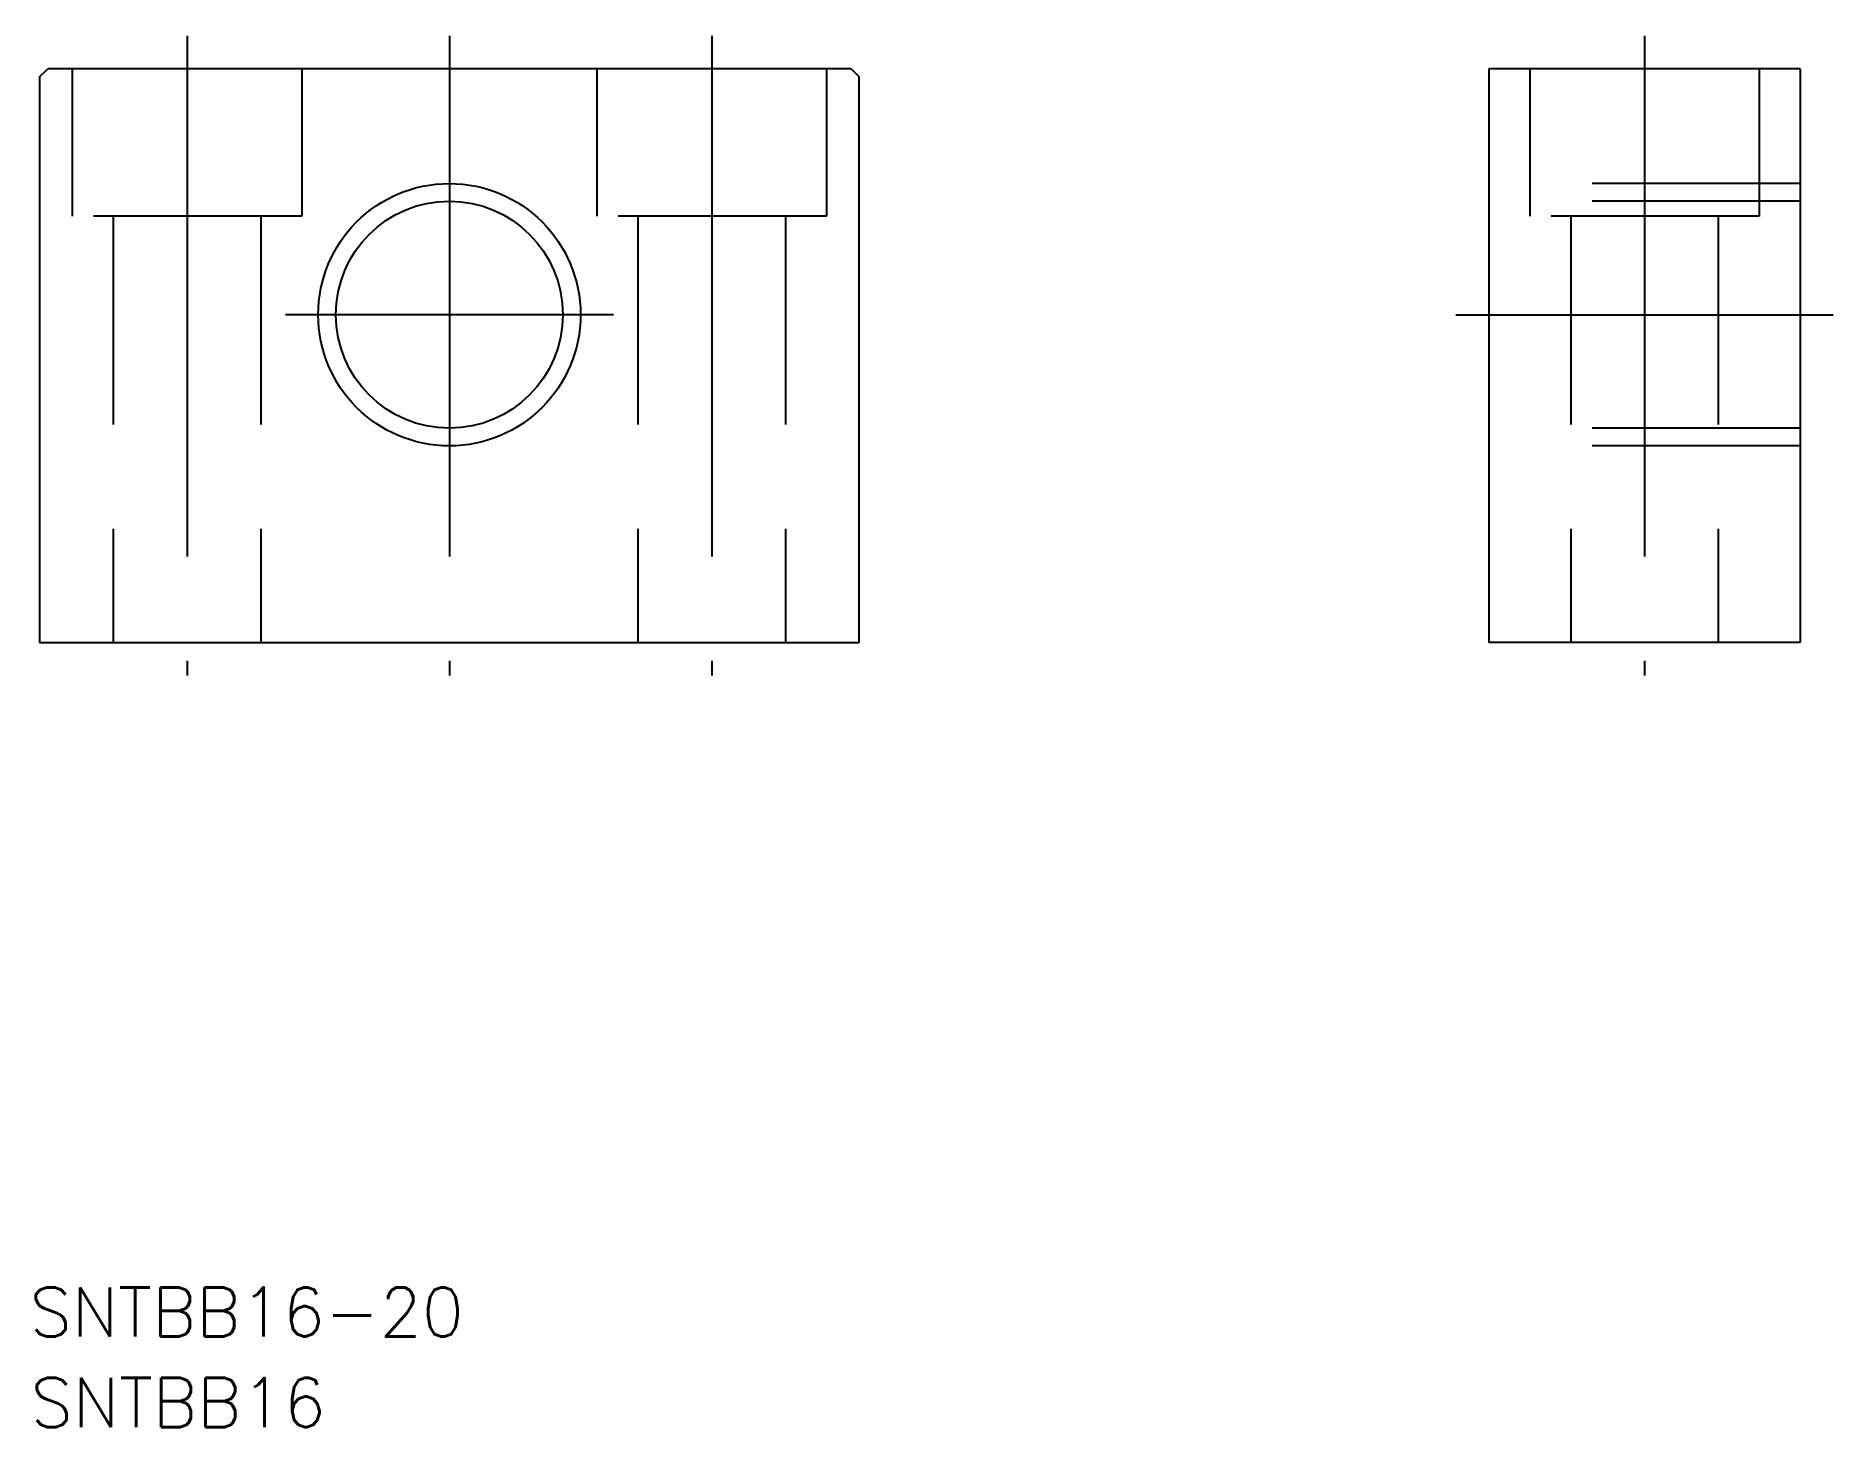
# Model space of a CAD drawing. Extents: x 0 to 109, y -48 to 37.
import ezdxf

# ---------------------------------------------------------------- set-up
doc = ezdxf.new("R2010")
doc.units = 0
doc.linetypes.add('CENTER', pattern=[50.8, 31.75, -6.35, 6.35, -6.35])
doc.linetypes.add('DASHED', pattern=[19.05, 12.7, -6.35])
doc.layers.get('0').update_dxf_attribs({"linetype": 'CONTINUOUS'})
doc.layers.add('CENTER', color=1, linetype='CENTER')
doc.styles.get("Standard").update_dxf_attribs({"font": 'txt.shx', "height": 3, "bigfont": 'bigfont.shx'})

# ---------------------------------------------------------------- blocks, each defined once
blk = doc.blocks.new('*U2')
at = {"color": 7, "linetype": 'CONTINUOUS'}
blk.add_text('SNTBB16-20', height=3, dxfattribs=at).set_placement((-0.6, -42.32))
blk = doc.blocks.new('*U3')
at = {"color": 7, "linetype": 'CONTINUOUS'}
blk.add_text('SNTBB16', height=3, dxfattribs=at).set_placement((-0.54, -47.84))

msp = doc.modelspace()

# ---------------------------------------------------------------- linework, layer by layer
at = {"color": 7, "linetype": 'CONTINUOUS'}
for p, q in [((0, 34.5), (0.5, 35)), ((0, 34.5), (0, 0)), ((49.5, 35), (0.5, 35)), ((49.5, 35), (50, 34.5)), ((50, 0), (50, 34.5)), ((107.39, 35), (88.39, 35)), ((88.39, 35), (88.39, 0)), ((107.39, 35), (107.39, 0)), ((0, 0), (50, 0)), ((107.39, 0), (88.39, 0))]:
    msp.add_line(p, q, dxfattribs=at)
at = {"color": 3, "linetype": 'DASHED'}
for p, q in [((2, 35), (2, 26)), ((16, 35), (16, 26)), ((34, 35), (34, 26)), ((48, 35), (48, 26)), ((90.89, 35), (90.89, 26)), ((104.89, 35), (104.89, 26)), ((107.39, 28), (88.39, 28)), ((107.39, 26.92), (88.39, 26.92)), ((16, 26), (2, 26)), ((4.5, 26), (4.5, 0)), ((13.5, 26), (13.5, 0)), ((48, 26), (34, 26)), ((36.5, 26), (36.5, 0)), ((45.5, 26), (45.5, 0)), ((104.89, 26), (90.89, 26)), ((93.39, 26), (93.39, 0)), ((102.39, 26), (102.39, 0)), ((107.39, 13.08), (88.39, 13.08)), ((107.39, 12), (88.39, 12))]:
    msp.add_line(p, q, dxfattribs=at)
at = {"color": 3, "linetype": 'CONTINUOUS'}
msp.add_circle((25, 20), 8, dxfattribs=at)
at = {"color": 7, "linetype": 'CONTINUOUS'}
msp.add_circle((25, 20), 6.92, dxfattribs=at)
at = {"layer": 'CENTER', "color": 1, "linetype": 'CENTER'}
for p, q in [((9, 37), (9, -2)), ((25, 37), (25, -2)), ((41, 37), (41, -2)), ((97.89, 37), (97.89, -2)), ((35, 20), (15, 20)), ((86.39, 20), (109.39, 20))]:
    msp.add_line(p, q, dxfattribs=at)

# ---------------------------------------------------------------- block references
at = {"color": 7, "linetype": 'CONTINUOUS'}
for name in ['*U2', '*U3']:
    msp.add_blockref(name, (0, 0), dxfattribs=at)

doc.saveas('drawing.dxf')
